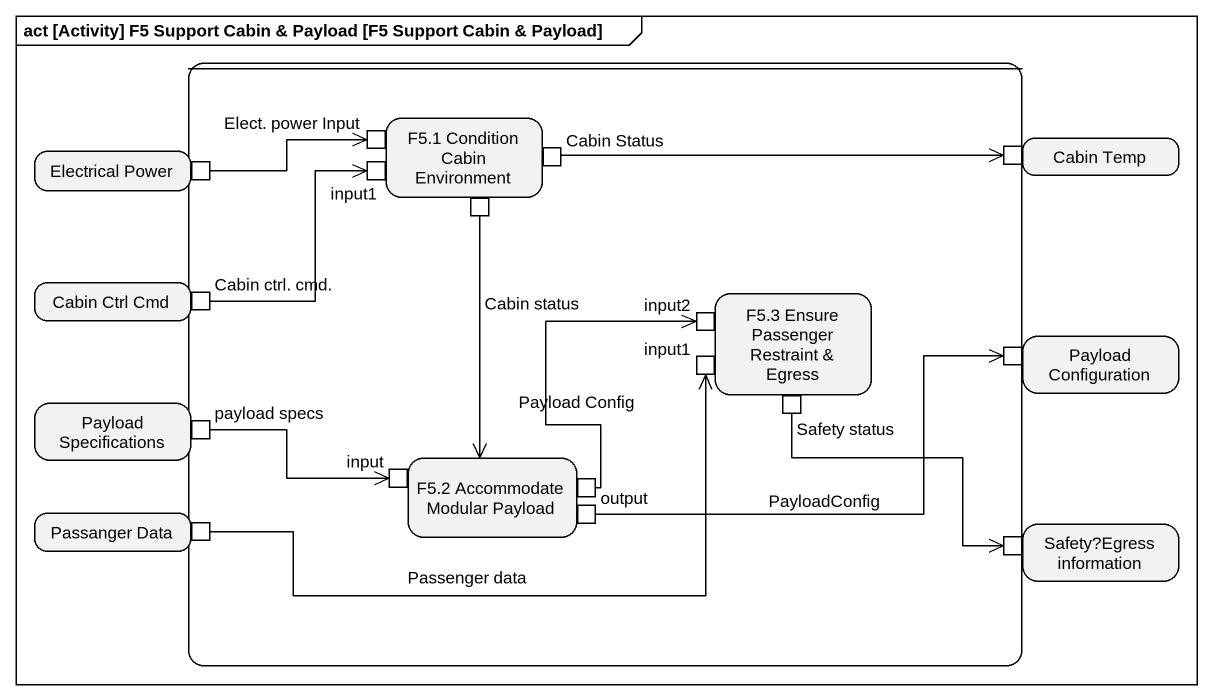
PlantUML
@startuml
mainframe act [Activity] F5 Support Cabin & Payload [F5 Support Cabin & Payload]
hide empty description
state " " as state1 {
  state "F5.1 Condition Cabin Environment" as F5_1_Condition_Cabin {
    state input1 <<inputPin>>
    state "Elect. power Input" as Elect_power_Input <<inputPin>>
    state "Cabin Status" as Cabin_Status <<outputPin>>
    state pin3 <<outputPin>>
  }
  state "F5.3 Ensure Passenger Restraint & Egress" as F5_3_Ensure_Passenger {
    state input2 <<inputPin>>
    state "input1" as input1_2 <<inputPin>>
    state "Safety status" as Safety_status <<outputPin>>
  }
  state "F5.2 Accommodate Modular Payload" as F5_2_Accommodate_Modular {
    state input <<inputPin>>
    state "Payload Config" as Payload_Config <<outputPin>>
    state output <<outputPin>>
  }
}
state "Electrical Power" as Electrical_Power {
  state pin1 <<outputPin>>
}
state "Cabin Temp" as Cabin_Temp {
  state pin2 <<inputPin>>
}
state "Cabin Ctrl Cmd" as Cabin_Ctrl_Cmd {
  state "Cabin ctrl. cmd." as Cabin_ctrl_cmd <<outputPin>>
}
state "Payload Configuration" as Payload_Configuration {
  state pin4 <<inputPin>>
}
state "Payload Specifications" as Payload_Specifications {
  state "payload specs" as payload_specs <<outputPin>>
}
state "Passanger Data" as Passanger_Data {
  state "Passenger data" as Passenger_data <<outputPin>>
}
state "Safety?Egress information" as Safety_Egress_information {
  state pin5 <<inputPin>>
}
pin1 -right-> Elect_power_Input
Cabin_Status -right-> pin2
pin3 --> F5_2_Accommodate_Modular : Cabin status
Cabin_ctrl_cmd -up-> input1
payload_specs -right-> input
Safety_status --> pin5
Passenger_data -right-> input1_2
Payload_Config -up-> input2
output -right-> pin4 : PayloadConfig
@enduml
